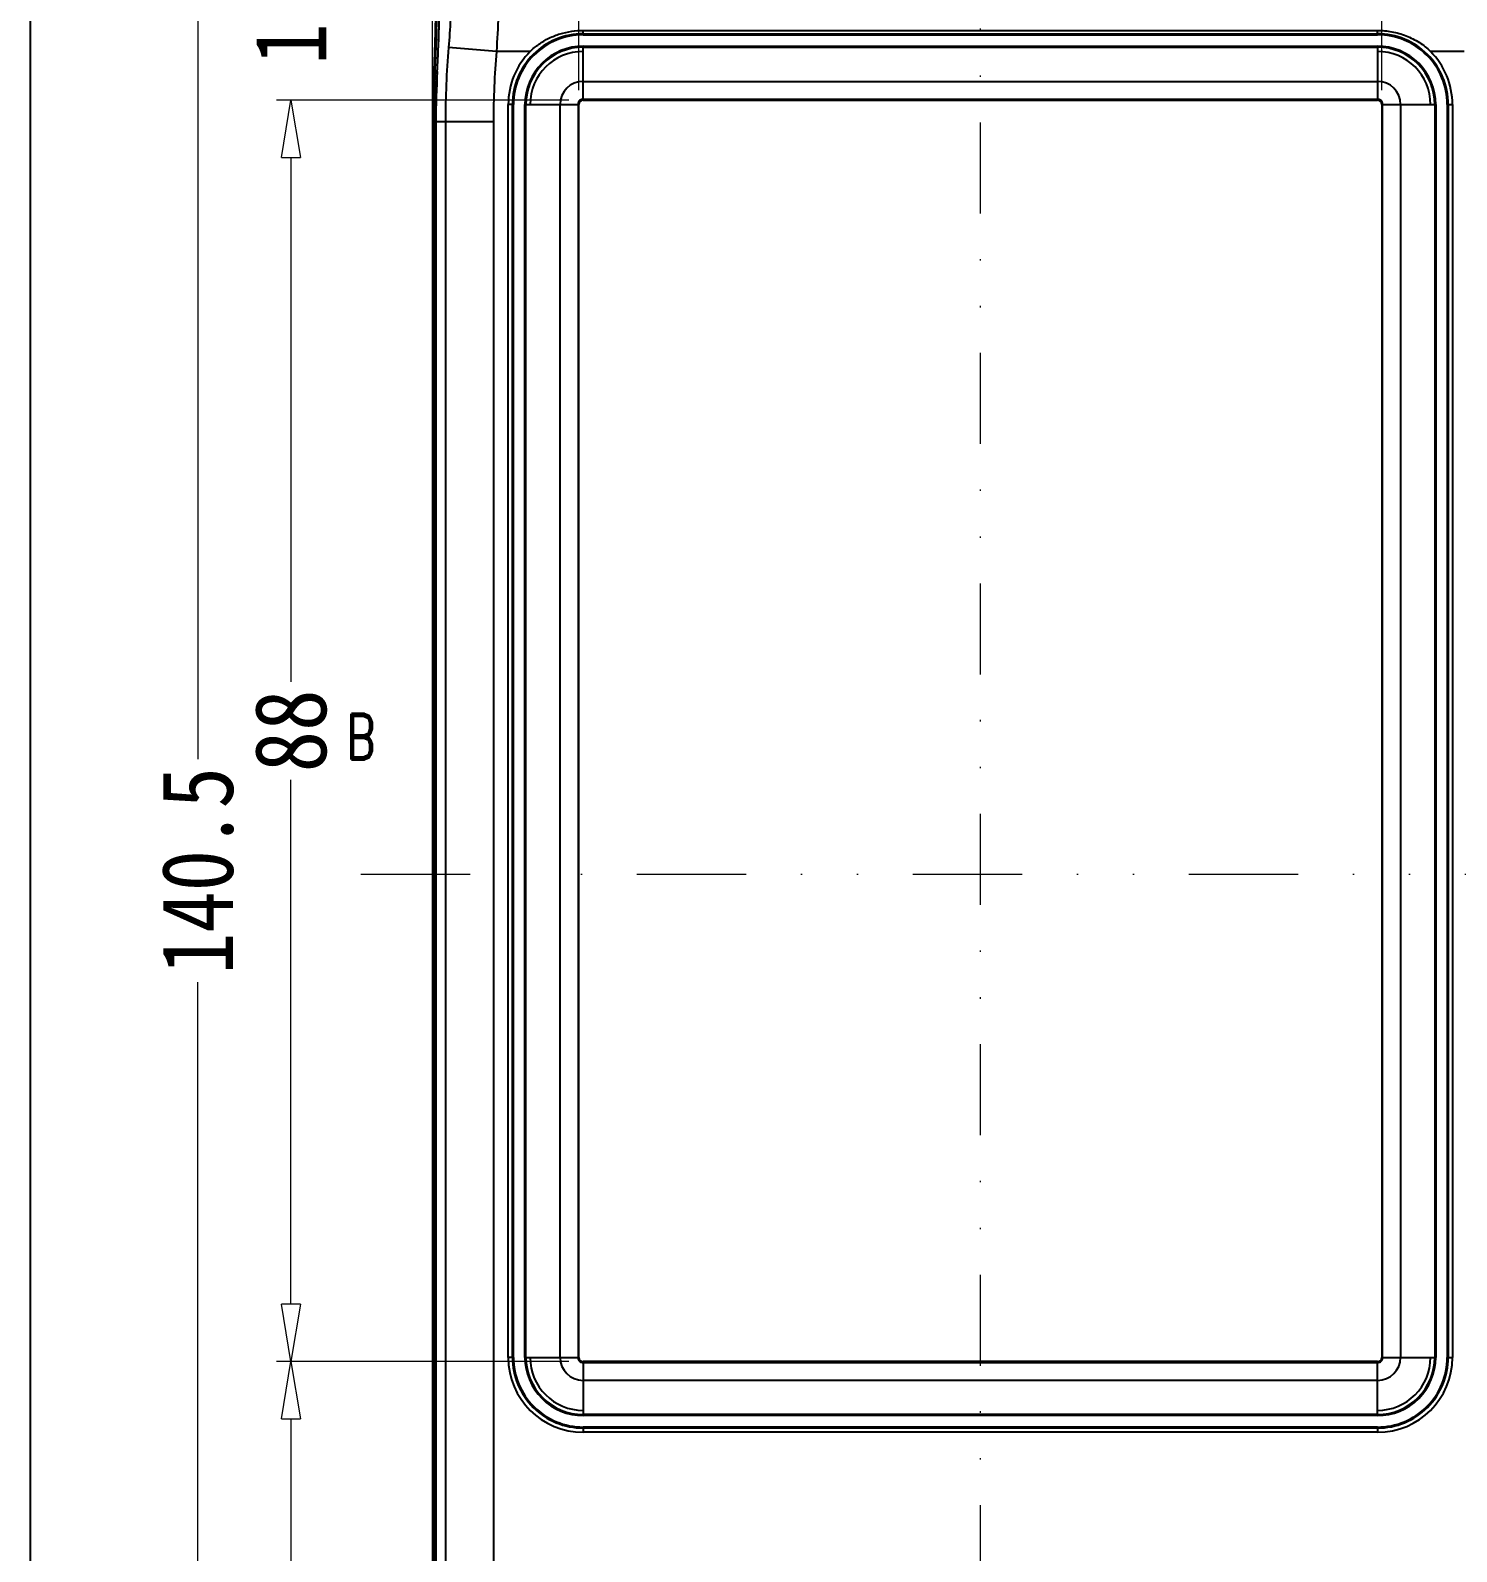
# Model space of a CAD drawing. Header units: millimetres. Extents: x 1786 to 4177, y -2705 to -1639.
# Drawn here: x 3805.4 to 3904.8, y -1840.6 to -1734.4 of the extents above; entities that cross this region are included whole.
import ezdxf
from ezdxf.enums import TextEntityAlignment as Align

# ---------------------------------------------------------------- set-up
doc = ezdxf.new("R2010")
doc.units = ezdxf.units.MM
doc.linetypes.add('DIVIDE', pattern=[31.75, 12.7, -6.35, 0, -6.35, 0, -6.35])
doc.layers.add('dim', color=3, linetype='Continuous', lineweight=9)
doc.layers.add('hatch', color=56, linetype='Continuous', lineweight=9)
doc.styles.add('FFS', font='', dxfattribs={"width": 0.85})
doc.styles.add('LongTou', font='romand.shx', dxfattribs={"width": 0.8, "bigfont": 'whgdtxt.shx'})
doc.styles.get('FFS').set_extended_font_data('FangSong_GB2312')
doc.dimstyles.new('YanXiu', dxfattribs={"dimtxt": 2.5, "dimasz": 2.2, "dimexe": 1, "dimexo": 0.6, "dimgap": 0.66, "dimtad": 0, "dimzin": 9, "dimdsep": 46, "dimtxsty": 'FFS', "dimblk": 'CLOSEDBLANK', "dimcen": 0, "dimclrd": 256, "dimclre": 131, "dimclrt": 42, "dimazin": 2, "dimtfac": 1, "dimtofl": 0, "dimtmove": 0, "dimatfit": 3, "dimldrblk": 'CLOSEDBLANK', "dimfxl": 1, "dimlwd": 5, "dimlwe": 5, "dimarcsym": 0})

# ---------------------------------------------------------------- blocks, each defined once
blk = doc.blocks.new('*u4')
at = {"layer": 'Defpoints', "color": 2}
blk.add_lwpolyline([(-135.77, 94.941), (135.77, 94.941), (135.77, -94.941), (-135.77, -94.941)], close=True, dxfattribs=at)
blk = doc.blocks.new('_ClosedBlank')
at = {"color": 0, "linetype": 'ByBlock', "lineweight": -2}
for p, q in [((-1, 0.167), (0, 0)), ((-1, 0.167), (-1, -0.167)), ((0, 0), (-1, -0.167))]:
    blk.add_line(p, q, dxfattribs=at)
blk = doc.blocks.new('*D157')
at = {"layer": 'Defpoints', "color": 0, "transparency": 16777216}
for p in [(4774.56, -1511.89), (4750.98, -1528.39), (4771.36, -1528.39)]:
    blk.add_point(p, dxfattribs=at)
at = {"layer": 'dim', "lineweight": 5, "transparency": 16777216}
for p, q in [((4750.98, -1507.89), (4750.98, -1503.89)), ((4750.98, -1532.39), (4750.98, -1536.39))]:
    blk.add_line(p, q, dxfattribs=at)
at = {"layer": 'dim', "color": 131, "lineweight": 5, "transparency": 16777216}
for p, q in [((4773.57, -1511.89), (4749.98, -1511.89)), ((4770.36, -1528.39), (4749.98, -1528.39))]:
    blk.add_line(p, q, dxfattribs=at)
at = {"layer": 'dim', "lineweight": 5, "transparency": 16777216, "xscale": 4, "yscale": 4, "zscale": 4}
for p, rotation in [((4750.98, -1511.89), 270), ((4750.98, -1528.39), 90)]:
    blk.add_blockref('_ClosedBlank', p, dxfattribs=dict(at, rotation=rotation))
at = {"layer": 'dim', "color": 42, "transparency": 16777216, "insert": (4750.98, -1520.14), "char_height": 5, "attachment_point": 5, "rotation": 90, "style": 'FFS'}
blk.add_mtext('16.5', dxfattribs=at)
blk = doc.blocks.new('*D156')
at = {"layer": 'Defpoints', "color": 0, "transparency": 16777216}
for p in [(4771.36, -1528.39), (4750.98, -1616.39), (4771.36, -1616.39)]:
    blk.add_point(p, dxfattribs=at)
at = {"layer": 'dim', "color": 131, "lineweight": 5, "transparency": 16777216}
for p, q in [((4770.36, -1528.39), (4749.98, -1528.39)), ((4770.36, -1616.39), (4749.98, -1616.39))]:
    blk.add_line(p, q, dxfattribs=at)
at = {"layer": 'dim', "lineweight": 5, "transparency": 16777216}
for p, q in [((4750.98, -1532.39), (4750.98, -1568.98)), ((4750.98, -1612.39), (4750.98, -1575.8))]:
    blk.add_line(p, q, dxfattribs=at)
at = {"layer": 'dim', "lineweight": 5, "transparency": 16777216, "xscale": 4, "yscale": 4, "zscale": 4}
for p, rotation in [((4750.98, -1528.39), 90), ((4750.98, -1616.39), 270)]:
    blk.add_blockref('_ClosedBlank', p, dxfattribs=dict(at, rotation=rotation))
at = {"layer": 'dim', "color": 42, "transparency": 16777216, "insert": (4750.98, -1572.39), "char_height": 5, "attachment_point": 5, "rotation": 90, "style": 'FFS'}
blk.add_mtext('88', dxfattribs=at)
blk = doc.blocks.new('*D155')
at = {"layer": 'Defpoints', "color": 0, "transparency": 16777216}
for p in [(4771.36, -1616.39), (4750.98, -1652.39), (4765.21, -1652.39)]:
    blk.add_point(p, dxfattribs=at)
at = {"layer": 'dim', "color": 131, "lineweight": 5, "transparency": 16777216}
for p, q in [((4770.36, -1616.39), (4749.98, -1616.39)), ((4764.21, -1652.39), (4749.98, -1652.39))]:
    blk.add_line(p, q, dxfattribs=at)
at = {"layer": 'dim', "lineweight": 5, "transparency": 16777216}
for p, q in [((4750.98, -1620.39), (4750.98, -1631.06)), ((4750.98, -1648.39), (4750.98, -1637.72))]:
    blk.add_line(p, q, dxfattribs=at)
at = {"layer": 'dim', "lineweight": 5, "transparency": 16777216, "xscale": 4, "yscale": 4, "zscale": 4}
for p, rotation in [((4750.98, -1616.39), 90), ((4750.98, -1652.39), 270)]:
    blk.add_blockref('_ClosedBlank', p, dxfattribs=dict(at, rotation=rotation))
at = {"layer": 'dim', "color": 42, "transparency": 16777216, "insert": (4750.98, -1634.39), "char_height": 5, "attachment_point": 5, "rotation": 90, "style": 'FFS'}
blk.add_mtext('36', dxfattribs=at)
blk = doc.blocks.new('*D154')
at = {"layer": 'Defpoints', "color": 0, "transparency": 16777216}
for p in [(4744.48, -1511.89), (4774.56, -1511.89), (4765.21, -1652.39)]:
    blk.add_point(p, dxfattribs=at)
at = {"layer": 'dim', "color": 131, "lineweight": 5, "transparency": 16777216}
for p, q in [((4773.57, -1511.89), (4743.48, -1511.89)), ((4764.21, -1652.39), (4743.48, -1652.39))]:
    blk.add_line(p, q, dxfattribs=at)
at = {"layer": 'dim', "lineweight": 5, "transparency": 16777216}
for p, q in [((4744.48, -1515.89), (4744.48, -1574.37)), ((4744.48, -1648.39), (4744.48, -1589.92))]:
    blk.add_line(p, q, dxfattribs=at)
at = {"layer": 'dim', "lineweight": 5, "transparency": 16777216, "xscale": 4, "yscale": 4, "zscale": 4}
for p, rotation in [((4744.48, -1511.89), 90), ((4744.48, -1652.39), 270)]:
    blk.add_blockref('_ClosedBlank', p, dxfattribs=dict(at, rotation=rotation))
at = {"layer": 'dim', "color": 42, "transparency": 16777216, "insert": (4744.48, -1582.14), "char_height": 5, "attachment_point": 5, "rotation": 90, "style": 'FFS'}
blk.add_mtext('140.5', dxfattribs=at)
blk = doc.blocks.new('*D153')
at = {"layer": 'Defpoints', "color": 0, "transparency": 16777216}
for p in [(4827.06, -1503.82), (4771.06, -1528.69), (4827.06, -1528.69)]:
    blk.add_point(p, dxfattribs=at)
at = {"layer": 'dim', "color": 131, "lineweight": 5, "transparency": 16777216}
for p, q in [((4771.06, -1527.69), (4771.06, -1502.82)), ((4827.06, -1527.69), (4827.06, -1502.82))]:
    blk.add_line(p, q, dxfattribs=at)
at = {"layer": 'dim', "lineweight": 5, "transparency": 16777216}
for p, q in [((4775.06, -1503.82), (4795.65, -1503.82)), ((4823.06, -1503.82), (4802.48, -1503.82))]:
    blk.add_line(p, q, dxfattribs=at)
at = {"layer": 'dim', "lineweight": 5, "transparency": 16777216, "xscale": 4, "yscale": 4, "zscale": 4, "rotation": 180}
blk.add_blockref('_ClosedBlank', (4771.06, -1503.82), dxfattribs=at)
at = {"layer": 'dim', "lineweight": 5, "transparency": 16777216, "xscale": 4, "yscale": 4, "zscale": 4}
blk.add_blockref('_ClosedBlank', (4827.06, -1503.82), dxfattribs=at)
at = {"layer": 'dim', "color": 42, "transparency": 16777216, "insert": (4799.06, -1503.82), "char_height": 5, "attachment_point": 5, "style": 'FFS'}
blk.add_mtext('56', dxfattribs=at)
blk = doc.blocks.new('*D152')
at = {"layer": 'Defpoints', "color": 0, "transparency": 16777216}
for p in [(4837.27, -1497.32), (4760.86, -1529.89), (4837.27, -1529.89)]:
    blk.add_point(p, dxfattribs=at)
at = {"layer": 'dim', "color": 131, "lineweight": 5, "transparency": 16777216}
for p, q in [((4760.86, -1528.89), (4760.86, -1496.32)), ((4837.27, -1528.89), (4837.27, -1496.32))]:
    blk.add_line(p, q, dxfattribs=at)
at = {"layer": 'dim', "lineweight": 5, "transparency": 16777216}
for p, q in [((4764.86, -1497.32), (4791.23, -1497.32)), ((4833.27, -1497.32), (4806.9, -1497.32))]:
    blk.add_line(p, q, dxfattribs=at)
at = {"layer": 'dim', "lineweight": 5, "transparency": 16777216, "xscale": 4, "yscale": 4, "zscale": 4, "rotation": 180}
blk.add_blockref('_ClosedBlank', (4760.86, -1497.32), dxfattribs=at)
at = {"layer": 'dim', "lineweight": 5, "transparency": 16777216, "xscale": 4, "yscale": 4, "zscale": 4}
blk.add_blockref('_ClosedBlank', (4837.27, -1497.32), dxfattribs=at)
at = {"layer": 'dim', "color": 42, "transparency": 16777216, "insert": (4799.06, -1497.32), "char_height": 5, "attachment_point": 5, "style": 'FFS'}
blk.add_mtext('76.42', dxfattribs=at)
blk = doc.blocks.new('*u201')
at = {"color": 7, "linetype": 'Continuous'}
for p, q in [((-157.476, 165.347), (-157.502, 164.024)), ((-157.502, 164.048), (-157.547, 162.613)), ((-147.176, 163.862), (-147.176, 164.161)), ((-147.176, 164.161), (-91.775, 164.161)), ((-147.176, 163.933), (-91.775, 163.933)), ((-147.176, 163.862), (-91.775, 163.862)), ((-91.775, 163.862), (-91.775, 164.161)), ((-157.547, 162.626), (-157.6, 161.377)), ((-153.229, 162.7), (-156.569, 162.978)), ((-150.867, 162.7), (-153.229, 162.699)), ((-147.176, 159.352), (-147.176, 163.062)), ((-147.176, 163.062), (-91.775, 163.062)), ((-147.176, 162.992), (-91.775, 162.992)), ((-91.775, 163.062), (-91.775, 159.352)), ((-85.723, 162.699), (-88.085, 162.7)), ((-157.598, 161.418), (-157.645, 160.265)), ((-157.5, 161.414), (-157.505, 161.306)), ((-157.5, 161.414), (-157.489, 161.659)), ((-157.644, 160.287), (-157.677, 158.903)), ((-147.176, 160.607), (-91.775, 160.607)), ((-147.229, 159.352), (-147.176, 159.3)), ((-147.176, 159.352), (-147.229, 159.352)), ((-91.775, 159.352), (-147.176, 159.352)), ((-147.176, 159.3), (-91.775, 159.3)), ((-91.723, 159.352), (-91.775, 159.3)), ((-91.723, 159.352), (-91.775, 159.352)), ((-157.677, 158.925), (-157.685, 157.8)), ((-152.402, 71.599), (-152.402, 159)), ((-152.038, 159), (-152.402, 159)), ((-152.109, 71.599), (-152.109, 159)), ((-152.038, 71.599), (-152.038, 159)), ((-151.238, 71.599), (-151.238, 159)), ((-151.238, 159), (-147.528, 159)), ((-151.168, 71.599), (-151.168, 159)), ((-148.784, 71.599), (-148.784, 159)), ((-147.528, 159.052), (-147.476, 159)), ((-147.528, 159.052), (-147.528, 159)), ((-147.528, 159), (-147.528, 71.599)), ((-147.476, 71.599), (-147.476, 159)), ((-91.423, 159.052), (-91.476, 159)), ((-91.476, 159), (-91.476, 71.599)), ((-91.423, 159), (-91.423, 159.052)), ((-91.423, 71.599), (-91.423, 159)), ((-91.423, 159), (-87.713, 159)), ((-90.168, 159), (-90.168, 71.599)), ((-87.784, 159), (-87.784, 71.599)), ((-87.713, 159), (-87.713, 71.599)), ((-86.913, 159), (-86.913, 71.599)), ((-86.913, 159), (-86.55, 159)), ((-86.843, 159), (-86.843, 71.599)), ((-86.55, 159), (-86.55, 71.599)), ((-157.685, 157.8), (-157.685, 52.8)), ((-157.685, 157.8), (-157.454, 157.8)), ((-157.585, 157.8), (-157.585, 52.8)), ((-157.454, 52.8), (-157.454, 157.8)), ((-157.45, 157.8), (-157.45, 52.8)), ((-157.45, 157.8), (-153.433, 157.8)), ((-156.785, 157.8), (-156.785, 52.8)), ((-153.433, 157.8), (-153.433, 52.8)), ((-152.038, 71.599), (-152.402, 71.599)), ((-151.238, 71.599), (-147.528, 71.599)), ((-147.528, 71.547), (-147.476, 71.599)), ((-147.528, 71.599), (-147.528, 71.547)), ((-147.229, 71.247), (-147.176, 71.3)), ((-147.229, 71.247), (-147.176, 71.247)), ((-91.775, 71.3), (-147.176, 71.3)), ((-147.176, 71.247), (-91.775, 71.247)), ((-147.176, 71.247), (-147.176, 67.537)), ((-91.723, 71.247), (-91.775, 71.3)), ((-91.775, 67.537), (-91.775, 71.247)), ((-91.775, 71.247), (-91.723, 71.247)), ((-91.423, 71.547), (-91.476, 71.599)), ((-91.423, 71.599), (-87.713, 71.599)), ((-91.423, 71.547), (-91.423, 71.599)), ((-86.913, 71.599), (-86.55, 71.599)), ((-91.775, 69.992), (-147.176, 69.992)), ((-91.775, 67.608), (-147.176, 67.608)), ((-91.775, 67.537), (-147.176, 67.537)), ((-91.775, 66.737), (-147.176, 66.737)), ((-147.176, 66.737), (-147.176, 66.374)), ((-91.775, 66.667), (-147.176, 66.667)), ((-91.775, 66.374), (-147.176, 66.374)), ((-91.775, 66.737), (-91.775, 66.374))]:
    blk.add_line(p, q, dxfattribs=at)
for centre, radius, start, end in [((-147.176, 159), 4.932, 89.99803, 180.00197), ((-147.176, 159), 4.862, 89.998, 180.002), ((-91.775, 159), 4.932, 359.99803, 90.00197), ((-91.775, 159), 4.862, 359.998, 90.002), ((-94.476, 157.8), 62.309, 175.23258, 180), ((-94.476, 157.8), 58.957, 175.2329, 180), ((-147.175, 158.999), 5.227, 134.93783, 179.99366), ((-147.176, 159), 4.062, 89.99767, 180.00233), ((-147.176, 159), 3.991, 89.99763, 180.00237), ((-147.176, 159), 3.699, 90.00088, 179.99912), ((-91.775, 159), 4.062, 359.99767, 90.00233), ((-91.775, 159), 3.991, 359.99763, 90.00237), ((-91.775, 159), 3.699, 0.00088, 89.99912), ((-91.777, 158.999), 5.227, 0.00739, 45.06116), ((-80.818, 157.8), 76.767, 177.38299, 180.00063), ((-94.476, 157.8), 62.979, 176.81419, 180), ((-94.476, 157.8), 62.974, 176.81396, 180), ((-147.176, 159), 1.608, 90.00316, 179.99684), ((-91.775, 159), 1.608, 0.00316, 89.99684), ((-147.229, 159.052), 0.3, 89.99996, 180.00004), ((-91.723, 159.052), 0.3, 359.99996, 90.00004), ((-147.176, 71.599), 5.226, 180.00089, 269.99911), ((-147.176, 71.599), 4.932, 179.99803, 270.00197), ((-147.176, 71.599), 4.862, 179.998, 270.002), ((-147.176, 71.599), 4.062, 179.99767, 270.00233), ((-147.176, 71.599), 3.991, 179.99763, 270.00237), ((-147.176, 71.599), 3.699, 180.00089, 269.99911), ((-147.176, 71.599), 1.608, 180.00314, 269.99686), ((-147.229, 71.547), 0.3, 179.99809, 270.00191), ((-91.775, 71.599), 5.226, 270.00089, 359.99911), ((-91.775, 71.599), 4.932, 269.99803, 0.00197), ((-91.775, 71.599), 4.862, 269.998, 0.002), ((-91.775, 71.599), 4.062, 269.99767, 0.00233), ((-91.775, 71.599), 3.991, 269.99763, 0.00237), ((-91.775, 71.599), 3.699, 270.00088, 359.99912), ((-91.775, 71.599), 1.608, 270.00314, 359.99686), ((-91.723, 71.547), 0.3, 269.99809, 0.00191)]:
    blk.add_arc(centre, radius, start, end, dxfattribs=at)
for centre, major_axis, start_param, end_param in [((-147.175, 158.999), (-0.213, 0.213), -0.7840286, 0.7840286), ((-91.776, 158.999), (0.213, 0.213), -0.7840286, 0.7840286), ((-147.175, 71.6), (0.213, 0.213), -3.9256213, -2.357564), ((-91.776, 71.6), (0.213, -0.213), -0.7840286, 0.7840286)]:
    blk.add_ellipse(centre, major_axis=major_axis, ratio=0.9972647, start_param=start_param, end_param=end_param, dxfattribs=at)
for points, start_tangent, end_tangent in [([(-153.174, 174.72), (-153.088, 174.07), (-153.023, 173.014), (-152.982, 171.557), (-152.976, 169.731), (-153.011, 167.586), (-153.096, 165.192), (-153.229, 162.699)], (0.2047902, -0.9788059), (-0.0619296, -0.9980805)), ([(-156.56, 172.085), (-156.463, 171.633), (-156.385, 170.882), (-156.333, 169.816), (-156.317, 168.446), (-156.347, 166.8), (-156.431, 164.933), (-156.569, 162.978)], (0.3215074, -0.9469071), (-0.0830864, -0.9965423)), ([(-157.357, 161.3), (-157.273, 163.086), (-157.227, 164.587), (-157.205, 165.814), (-157.198, 166.835), (-157.2, 167.69), (-157.206, 168.414), (-157.216, 169.03), (-157.227, 169.535), (-157.236, 169.916), (-157.243, 170.155)], (0.0555705, 0.9984548), (-0.0311957, 0.9995133)), ([(-157.489, 161.659), (-157.478, 161.91), (-157.467, 162.166), (-157.456, 162.426), (-157.446, 162.688), (-157.437, 162.952), (-157.428, 163.214), (-157.42, 163.465), (-157.413, 163.718), (-157.406, 163.996), (-157.399, 164.292), (-157.392, 164.608), (-157.386, 164.946), (-157.38, 165.307), (-157.375, 165.692), (-157.372, 166.099), (-157.37, 166.527), (-157.37, 166.972), (-157.372, 167.427), (-157.376, 167.885), (-157.381, 168.333), (-157.388, 168.75), (-157.395, 169.106), (-157.401, 169.367), (-157.403, 169.466), (-157.401, 169.367), (-157.395, 169.106), (-157.388, 168.75), (-157.381, 168.333)], (0.045248, 0.9989758), (0.0141951, -0.9998992)), ([(-157.353, 161.3), (-157.271, 163.043), (-157.22, 164.717), (-157.197, 166.259), (-157.195, 167.622), (-157.207, 168.751), (-157.221, 169.47)], (0.0555782, 0.9984543), (-0.0224963, 0.9997469)), ([(-150.867, 162.7), (-150.272, 163.199), (-149.564, 163.618), (-148.788, 163.922), (-147.976, 164.103), (-147.176, 164.161)], (0.7079827, 0.7062298), (1, 0)), ([(-91.775, 164.161), (-90.784, 164.072), (-89.78, 163.789), (-88.85, 163.315), (-88.085, 162.7)], (1, 0), (0.7079827, -0.7062298)), ([(-157.5, 161.414), (-157.598, 161.383)], (-0.986752, -0.1622357), (0.0627063, -0.998032)), ([(-157.598, 161.383), (-157.597, 161.378)], (0.0627063, -0.998032), (0.4318553, -0.9019429))]:
    blk.add_spline(points, degree=3, dxfattribs=dict(at, start_tangent=start_tangent, end_tangent=end_tangent))
at = {"layer": 'hatch', "linetype": 'DIVIDE', "ltscale": 0.5}
blk.add_line((-119.476, 54.94), (-119.476, 180.8), dxfattribs=at)
at = {"layer": 'hatch', "linetype": 'DIVIDE', "ltscale": 0.6}
blk.add_line((-162.685, 105.3), (-76.266, 105.3), dxfattribs=at)
at = {"layer": 'hatch', "color": 2}
blk.add_lwpolyline([(-162.685, 105.3, 0, 0, 0), (-162.685, 108.5, 0.96, 0, 0), (-162.685, 111.7, 0, 0, 0)], format="xyseb", dxfattribs=at)
at = {"layer": 'Defpoints', "xscale": 1.368000000000393, "yscale": 1.368000000000393, "zscale": 1.368000000000393}
blk.add_blockref('*u4', (0, 129.88), dxfattribs=at)
at = {"layer": 'hatch', "color": 6, "style": 'LongTou', "width": 0.8}
blk.add_text('B', height=3.2, dxfattribs=at).set_placement((-162.685, 114.9), align=Align.MIDDLE)
at = {"layer": 'dim'}
for base, p1, p2, picture, middle in [((-81.266, 190.368), (-157.685, 157.8), (-81.266, 157.8), '*D152', (-119.476, 190.368)), ((-91.476, 183.868), (-147.476, 159), (-91.476, 159), '*D153', (-119.476, 183.868))]:
    dim = blk.add_linear_dim(base=base, p1=p1, p2=p2, dimstyle='YanXiu', override={"dimtxt": 5, "dimasz": 4, "dimexe": 0.9995, "dimexo": 0.9995, "dimgap": 0.9995}, dxfattribs=at)
    dim.commit()
    dim.dimension.update_dxf_attribs({"geometry": picture, "text_midpoint": middle, "insert": (-4918.541, 1687.692)})
for base, p1, p2, override, picture, middle in [((-167.558, 159.3), (-143.976, 175.8), (-147.176, 159.3), {"dimtxt": 5, "dimasz": 4, "dimexe": 0.9995, "dimexo": 0.9995, "dimgap": 0.9995}, '*D157', (-167.558, 167.55)), ((-174.058, 175.8), (-153.334, 35.3), (-143.976, 175.8), {"dimtxt": 5, "dimasz": 4, "dimexe": 0.9995, "dimexo": 0.9995, "dimgap": 0.9995}, '*D154', (-174.058, 105.55)), ((-167.558, 71.3), (-147.176, 159.3), (-147.176, 71.3), {"dimtxt": 5, "dimasz": 4, "dimexe": 0.9995, "dimexo": 0.9995, "dimgap": 0.9995, "dimtmove": 1}, '*D156', (-167.558, 115.3)), ((-167.558, 35.3), (-147.176, 71.3), (-153.334, 35.3), {"dimtxt": 5, "dimasz": 4, "dimexe": 0.9995, "dimexo": 0.9995, "dimgap": 0.9995, "dimtmove": 1}, '*D155', (-167.558, 53.3))]:
    dim = blk.add_linear_dim(base=base, p1=p1, p2=p2, angle=90, dimstyle='YanXiu', override=override, dxfattribs=at)
    dim.commit()
    dim.dimension.update_dxf_attribs({"geometry": picture, "text_midpoint": middle, "insert": (-4918.541, 1687.692)})

msp = doc.modelspace()

# ---------------------------------------------------------------- block references
msp.add_blockref('*u201', (3991.1, -1898.61))

doc.saveas('drawing.dxf')
